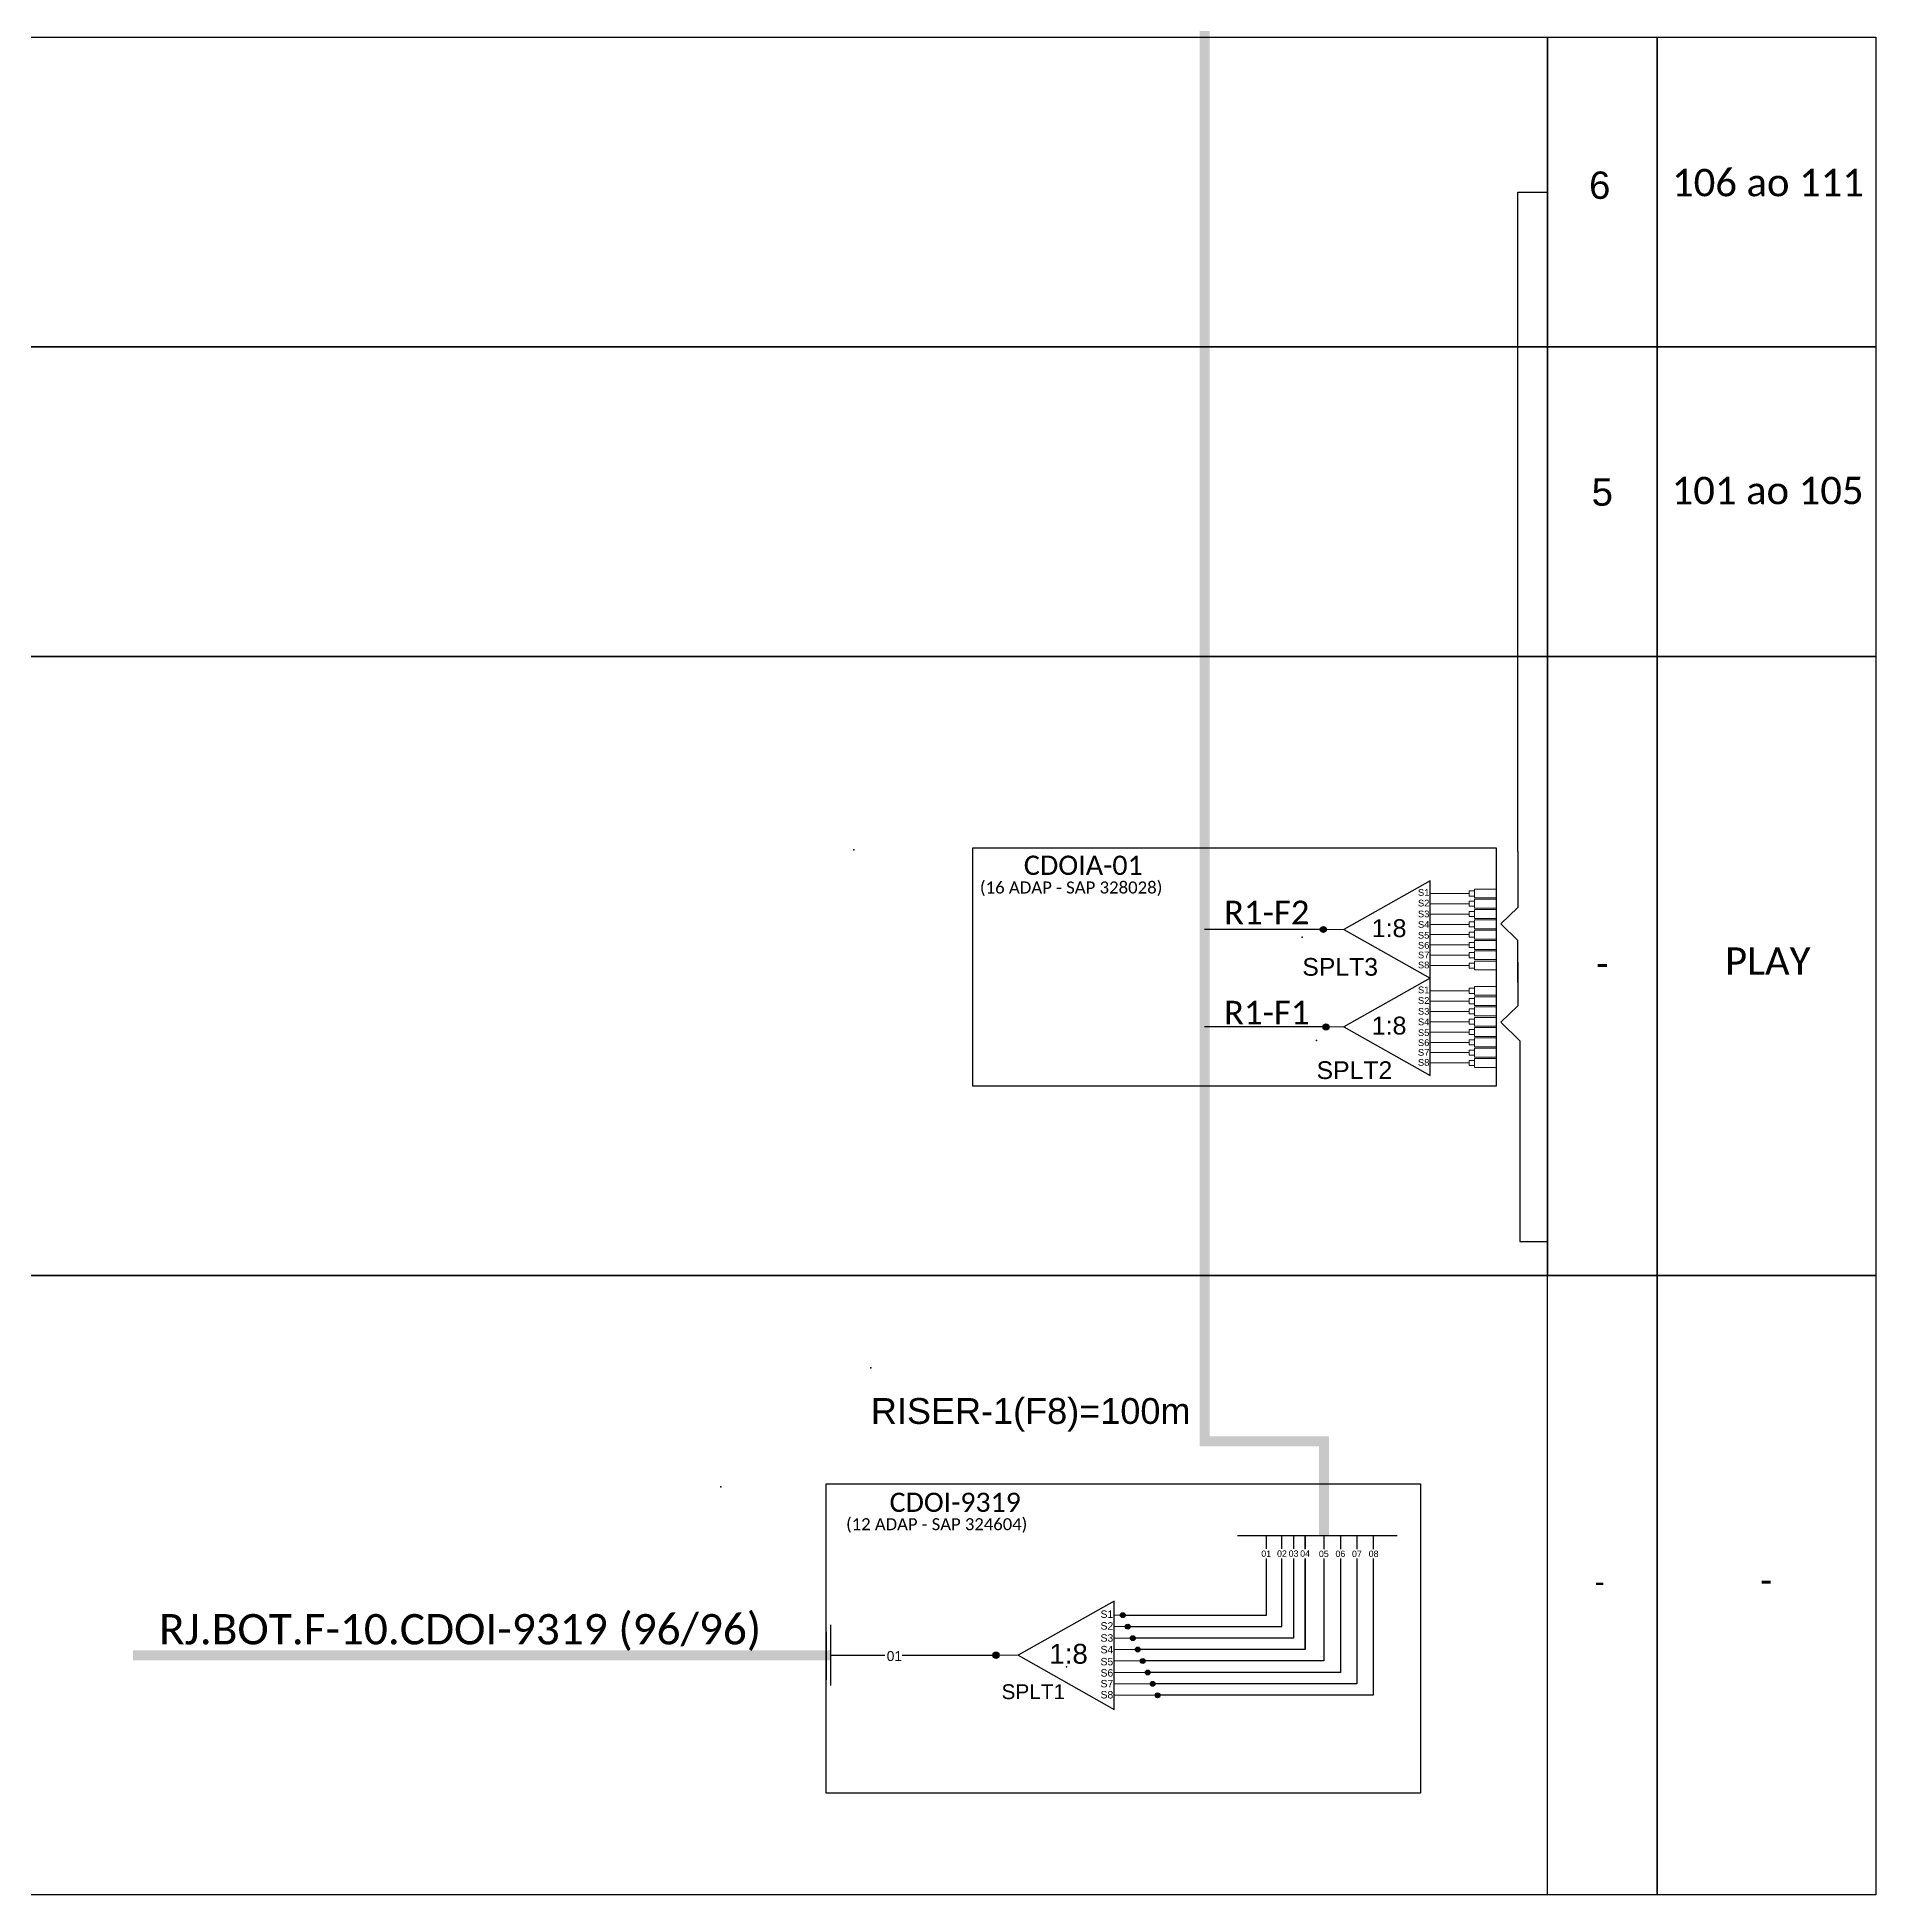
# Model space of a CAD drawing. Header units: metres. Extents: x 0 to 1748, y 0 to 594.
# Drawn here: x 1533.7 to 1668.1, y 107.2 to 243 of the extents above; entities that cross this region are included whole.
import ezdxf
from ezdxf.enums import TextEntityAlignment as Align

# ---------------------------------------------------------------- set-up
doc = ezdxf.new("R2010")
doc.units = ezdxf.units.M
doc.styles.add('ARIAL', font='arial.ttf')
doc.styles.add('WMF-Calibri0', font='calibri.ttf')

# ---------------------------------------------------------------- blocks, each defined once
blk = doc.blocks.new('A$C415C251F')
at = {"color": 3}
blk.add_point((0, 0), dxfattribs=at)
blk = doc.blocks.new('LEG_CDOIA8_C-SPLT_ESQ')
at = {"color": 3, "extrusion": (0, 0, -1), "xscale": -1, "zscale": -1}
blk.add_blockref('A$C415C251F', (0, 0), dxfattribs=at)
at = {"color": 1, "style": 'WMF-Calibri0', "flags": 4}
blk.add_attdef('CDO', (21.44, -2.61), '', height=2, dxfattribs=at)
blk.add_attdef('MODELO', text='', height=1.5, dxfattribs=at).set_placement((22.54, -4.54), align=Align.CENTER)
at = {"style": 'ARIAL', "flags": 4}
blk.add_attdef('SPLITAGEM', text='', height=1.5, dxfattribs=at).set_placement((18.61, -12.59), align=Align.CENTER)
blk = doc.blocks.new('SPLITTER_')
blk.add_point((0, 0))
at = {"style": 'ARIAL', "flags": 4}
blk.add_attdef('SPLT', (0, -3.26), '', height=1.5, dxfattribs=at)
blk = doc.blocks.new('SPLT_1-8_SC-APC')
at = {"color": 1}
blk.add_lwpolyline([(-7.37, -2.1), (-17.04, -7.55), (-7.37, -13), (-7.37, -2.1)], dxfattribs=at)
at = {"color": 3, "lineweight": 0}
for points in [[(-2.99, -3.51), (-7.37, -3.51)], [(-2.41, -3.02), (-2.41, -4)], [(-2.41, -3.02), (0, -3.02)], [(-2.41, -4), (0, -4)], [(-7.37, -4.66), (-2.99, -4.66)], [(-7.37, -5.82), (-2.99, -5.82)], [(-2.41, -4.17), (-2.41, -5.16)], [(-2.41, -4.17), (0, -4.17)], [(-2.41, -5.16), (0, -5.16)], [(-2.41, -5.32), (-2.41, -6.31)], [(-2.41, -5.32), (0, -5.32)], [(-7.37, -6.97), (-2.99, -6.97)], [(-7.37, -8.12), (-2.99, -8.12)], [(-2.41, -6.31), (0, -6.31)], [(-2.41, -6.48), (-2.41, -7.46)], [(-2.41, -6.48), (0, -6.48)], [(-2.41, -7.46), (0, -7.46)], [(-2.41, -7.63), (-2.41, -8.62)], [(-2.41, -7.63), (0, -7.63)], [(-7.37, -9.28), (-2.99, -9.28)], [(-2.41, -8.62), (0, -8.62)], [(-2.41, -8.78), (-2.41, -9.77)], [(-2.41, -8.78), (0, -8.78)], [(-2.41, -9.77), (0, -9.77)], [(-2.41, -9.94), (-2.41, -10.92)], [(-2.41, -9.94), (0, -9.94)], [(-7.37, -10.43), (-2.99, -10.43)], [(-7.37, -11.58), (-2.99, -11.58)], [(-2.41, -10.92), (0, -10.92)], [(-2.41, -11.09), (-2.41, -12.08)], [(-2.41, -11.09), (0, -11.09)], [(-2.41, -12.08), (0, -12.08)]]:
    blk.add_lwpolyline(points, dxfattribs=at)
for points in [[(-2.99, -3.22), (-2.41, -3.22), (-2.41, -3.8), (-2.99, -3.8)], [(-2.99, -4.38), (-2.41, -4.38), (-2.41, -4.95), (-2.99, -4.95)], [(-2.99, -5.53), (-2.41, -5.53), (-2.41, -6.1), (-2.99, -6.1)], [(-2.99, -6.68), (-2.41, -6.68), (-2.41, -7.26), (-2.99, -7.26)], [(-2.99, -7.84), (-2.41, -7.84), (-2.41, -8.41), (-2.99, -8.41)], [(-2.99, -8.99), (-2.41, -8.99), (-2.41, -9.56), (-2.99, -9.56)], [(-2.99, -10.14), (-2.41, -10.14), (-2.41, -10.72), (-2.99, -10.72)], [(-2.99, -11.3), (-2.41, -11.3), (-2.41, -11.87), (-2.99, -11.87)]]:
    blk.add_lwpolyline(points, close=True, dxfattribs=at)
at = {"color": 1, "lineweight": 0}
blk.add_lwpolyline([(-17.04, -7.55), (-19.26, -7.55)], dxfattribs=at)
at = {"color": 1, "style": 'ARIAL'}
for s, height, p in [('S1', 0.75, (-8.74, -3.78)), ('S2', 0.75, (-8.74, -4.97)), ('S3', 0.75, (-8.74, -6.18)), ('1:8', 2, (-13.91, -8.4)), ('S4', 0.75, (-8.74, -7.36)), ('S5', 0.75, (-8.74, -8.57)), ('S6', 0.75, (-8.74, -9.69)), ('S7', 0.75, (-8.74, -10.78)), ('S8', 0.75, (-8.74, -11.9))]:
    blk.add_text(s, height=height, dxfattribs=at).set_placement(p)

msp = doc.modelspace()

# ---------------------------------------------------------------- hatches: boundary and pattern name
h = msp.add_hatch(color=3)
h.dxf.hatch_style = 1
edge = h.paths.add_edge_path()
edge.add_arc((1627.69, 177.79), 0.221, 0, 360)
h = msp.add_hatch(color=3)
h.dxf.hatch_style = 1
edge = h.paths.add_edge_path()
edge.add_arc((1627.88, 170.67), 0.221, 0, 360)
h = msp.add_hatch(color=3)
h.dxf.hatch_style = 1
edge = h.paths.add_edge_path()
edge.add_arc((1613.03, 127.67), 0.176, 0, 360)
h = msp.add_hatch(color=3)
h.dxf.hatch_style = 1
edge = h.paths.add_edge_path()
edge.add_arc((1613.39, 126.83), 0.176, 0, 360)
h = msp.add_hatch(color=3)
h.dxf.hatch_style = 1
edge = h.paths.add_edge_path()
edge.add_arc((1603.76, 124.74), 0.233, 0, 360)
h = msp.add_hatch(color=3)
h.dxf.hatch_style = 1
edge = h.paths.add_edge_path()
edge.add_arc((1613.76, 125.99), 0.176, 0, 360)
h = msp.add_hatch(color=3)
h.dxf.hatch_style = 1
edge = h.paths.add_edge_path()
edge.add_arc((1614.12, 125.16), 0.176, 0, 360)
h = msp.add_hatch(color=3)
h.dxf.hatch_style = 1
edge = h.paths.add_edge_path()
edge.add_arc((1603.76, 124.74), 0.186, 0, 360)
h = msp.add_hatch(color=3)
h.dxf.hatch_style = 1
edge = h.paths.add_edge_path()
edge.add_arc((1614.48, 124.32), 0.176, 0, 360)
h = msp.add_hatch(color=3)
h.dxf.hatch_style = 1
edge = h.paths.add_edge_path()
edge.add_arc((1614.85, 123.48), 0.176, 0, 360)
h = msp.add_hatch(color=3)
h.dxf.hatch_style = 1
edge = h.paths.add_edge_path()
edge.add_arc((1615.21, 122.65), 0.176, 0, 360)
h = msp.add_hatch(color=3)
h.dxf.hatch_style = 1
edge = h.paths.add_edge_path()
edge.add_arc((1615.57, 121.81), 0.176, 0, 360)

# ---------------------------------------------------------------- linework, layer by layer
for p, q in [((1405.84, 243.02), (1644.08, 243.02)), ((1405.84, 243.02), (1644.08, 243.02)), ((1644.08, 243.02), (1644.08, 220.39)), ((1644.08, 243.02), (1652.08, 243.02)), ((1644.08, 220.39), (1644.08, 243.02)), ((1644.08, 243.02), (1644.08, 220.39)), ((1644.08, 243.02), (1652.08, 243.02)), ((1644.08, 220.39), (1644.08, 243.02)), ((1652.08, 243.02), (1668.08, 243.02)), ((1652.08, 220.39), (1652.08, 243.02)), ((1652.08, 243.02), (1652.08, 220.39)), ((1652.08, 243.02), (1668.08, 243.02)), ((1652.08, 220.39), (1652.08, 243.02)), ((1652.08, 243.02), (1652.08, 220.39)), ((1644.08, 220.39), (1405.84, 220.39)), ((1644.08, 220.39), (1405.84, 220.39)), ((1405.84, 220.39), (1644.08, 220.39)), ((1405.84, 220.39), (1644.08, 220.39)), ((1652.08, 220.39), (1644.08, 220.39)), ((1644.08, 220.39), (1652.08, 220.39)), ((1652.08, 220.39), (1644.08, 220.39)), ((1644.08, 220.39), (1652.08, 220.39)), ((1644.08, 220.39), (1644.08, 197.75)), ((1644.08, 197.75), (1644.08, 220.39)), ((1644.08, 220.39), (1644.08, 197.75)), ((1644.08, 197.75), (1644.08, 220.39)), ((1668.08, 220.39), (1652.08, 220.39)), ((1652.08, 220.39), (1668.08, 220.39)), ((1668.08, 220.39), (1652.08, 220.39)), ((1652.08, 220.39), (1668.08, 220.39)), ((1652.08, 197.75), (1652.08, 220.39)), ((1652.08, 220.39), (1652.08, 197.75)), ((1652.08, 197.75), (1652.08, 220.39)), ((1652.08, 220.39), (1652.08, 197.75)), ((1644.08, 197.75), (1405.84, 197.75)), ((1644.08, 197.75), (1405.84, 197.75)), ((1405.84, 197.75), (1644.08, 197.75)), ((1405.84, 197.75), (1644.08, 197.75)), ((1644.08, 197.75), (1644.08, 152.49)), ((1644.08, 152.49), (1644.08, 197.75)), ((1644.08, 197.75), (1644.08, 152.49)), ((1644.08, 152.49), (1644.08, 197.75)), ((1652.08, 197.75), (1644.08, 197.75)), ((1644.08, 197.75), (1652.08, 197.75)), ((1652.08, 197.75), (1644.08, 197.75)), ((1644.08, 197.75), (1652.08, 197.75)), ((1644.08, 197.75), (1644.08, 152.49)), ((1644.08, 152.49), (1644.08, 197.75)), ((1644.08, 197.75), (1644.08, 152.49)), ((1644.08, 152.49), (1644.08, 197.75)), ((1652.08, 152.49), (1652.08, 197.75)), ((1652.08, 197.75), (1652.08, 152.49)), ((1652.08, 152.49), (1652.08, 197.75)), ((1652.08, 197.75), (1652.08, 152.49)), ((1668.08, 197.75), (1652.08, 197.75)), ((1652.08, 197.75), (1668.08, 197.75)), ((1668.08, 197.75), (1652.08, 197.75)), ((1652.08, 197.75), (1668.08, 197.75)), ((1652.08, 152.49), (1652.08, 197.75)), ((1652.08, 197.75), (1652.08, 152.49)), ((1652.08, 152.49), (1652.08, 197.75)), ((1652.08, 197.75), (1652.08, 152.49)), ((1644.08, 152.49), (1405.84, 152.49)), ((1644.08, 152.49), (1405.84, 152.49)), ((1644.08, 152.49), (1405.84, 152.49)), ((1644.08, 152.49), (1405.84, 152.49)), ((1405.84, 152.49), (1644.08, 152.49)), ((1405.84, 152.49), (1644.08, 152.49)), ((1652.08, 152.49), (1644.08, 152.49)), ((1652.08, 152.49), (1644.08, 152.49)), ((1652.08, 152.49), (1644.08, 152.49)), ((1644.08, 152.49), (1652.08, 152.49)), ((1652.08, 152.49), (1644.08, 152.49)), ((1644.08, 152.49), (1652.08, 152.49)), ((1668.08, 152.49), (1652.08, 152.49)), ((1668.08, 152.49), (1652.08, 152.49)), ((1668.08, 152.49), (1652.08, 152.49)), ((1652.08, 152.49), (1668.08, 152.49)), ((1668.08, 152.49), (1652.08, 152.49)), ((1652.08, 152.49), (1668.08, 152.49))]:
    msp.add_line(p, q)
at = {"color": 5, "const_width": 0.726}
for points in [[(1619.01, 422.47), (1619.01, 140.38), (1626.18, 140.38)], [(1627.73, 133.49), (1627.73, 140.38), (1625.66, 140.38)]]:
    msp.add_lwpolyline(points, dxfattribs=at)
for points in [[(1668.08, 243.02), (1668.08, 220.39)], [(1668.08, 220.39), (1668.08, 197.75)], [(1668.08, 197.75), (1668.08, 152.49)], [(1405.84, 152.49), (1644.08, 152.49)], [(1405.84, 152.49), (1644.08, 152.49)], [(1644.08, 107.22), (1405.84, 107.22)], [(1644.08, 107.22), (1405.84, 107.22)]]:
    msp.add_lwpolyline(points)
at = {"color": 3}
for points in [[(1641.9, 183.5), (1641.9, 231.7), (1644.08, 231.7)], [(1641.9, 183.5), (1641.9, 179.4), (1640.65, 178.2), (1641.9, 176.99)], [(1641.9, 173.92), (1641.9, 176.99)], [(1641.9, 175.4), (1641.9, 172.22), (1640.65, 171.01), (1642.05, 169.65)], [(1642.05, 169.65), (1642.05, 154.99), (1644.08, 154.99)], [(1591.67, 124.74), (1595.63, 124.74)], [(1596.89, 124.74), (1603.58, 124.74)]]:
    msp.add_lwpolyline(points, dxfattribs=at)
at = {"color": 1}
for points in [[(1640.31, 166.34), (1602.06, 166.34), (1602.06, 183.77), (1640.31, 183.77)], [(1640.31, 183.77), (1640.31, 166.34)], [(1612.39, 128.69), (1605.38, 124.74), (1612.39, 120.78), (1612.39, 128.69)], [(1591.34, 126.44), (1591.34, 122.93)], [(1591.67, 126.95), (1591.67, 122.53)]]:
    msp.add_lwpolyline(points, dxfattribs=at)
at = {"color": 5}
for points in [[(1627.54, 177.79), (1619.01, 177.79)], [(1627.73, 170.67), (1619.01, 170.67)], [(1621.4, 133.49), (1627.26, 133.49)], [(1623.53, 132.51), (1623.53, 133.49)], [(1624.66, 132.52), (1624.66, 133.49)], [(1625.5, 133.49), (1625.5, 132.52)], [(1626.34, 133.49), (1626.34, 132.5)], [(1626.35, 133.49), (1626.35, 132.52)], [(1627.26, 133.49), (1633.08, 133.49)], [(1627.73, 133.49), (1627.73, 132.5)], [(1628.93, 133.49), (1628.93, 132.5)], [(1630.13, 133.49), (1630.13, 132.5)], [(1631.33, 133.49), (1631.33, 132.5)], [(1613.1, 127.67), (1623.53, 127.67), (1623.53, 131.8)], [(1613.39, 126.83), (1624.66, 126.83), (1624.66, 131.81)], [(1625.5, 131.81), (1625.5, 125.99), (1613.93, 125.99)], [(1626.34, 131.8), (1626.34, 125.16), (1613.93, 125.16)], [(1626.35, 131.81), (1626.35, 125.16), (1614.3, 125.16)], [(1627.73, 131.8), (1627.73, 124.32), (1614.48, 124.32)], [(1628.93, 131.8), (1628.93, 123.48), (1614.85, 123.48)], [(1630.13, 131.8), (1630.13, 122.65), (1615.21, 122.65)], [(1631.33, 131.8), (1631.33, 121.81), (1615.57, 121.81)]]:
    msp.add_lwpolyline(points, dxfattribs=at)
for points in [[(1644.08, 152.49), (1652.08, 152.49), (1652.08, 107.22), (1644.08, 107.22)], [(1644.08, 152.49), (1652.08, 152.49), (1652.08, 107.22), (1644.08, 107.22)], [(1652.08, 152.49), (1668.08, 152.49), (1668.08, 107.22), (1652.08, 107.22)], [(1652.08, 152.49), (1668.08, 152.49), (1668.08, 107.22), (1652.08, 107.22)]]:
    msp.add_lwpolyline(points, close=True)
at = {"color": 1}
msp.add_lwpolyline([(1591.34, 137.28), (1634.78, 137.28), (1634.78, 114.66), (1591.34, 114.66)], close=True, dxfattribs=at)
at = {"color": 7, "lineweight": 0}
for points in [[(1613.03, 127.67), (1612.39, 127.67)], [(1612.39, 126.83), (1613.39, 126.83)], [(1612.39, 125.99), (1613.76, 125.99)], [(1612.39, 125.16), (1614.12, 125.16)], [(1612.39, 124.32), (1614.48, 124.32)], [(1612.39, 123.48), (1614.67, 123.48)], [(1612.39, 122.65), (1615.21, 122.65)], [(1612.39, 121.81), (1615.57, 121.81)]]:
    msp.add_lwpolyline(points, dxfattribs=at)
at = {"color": 1, "const_width": 0.726}
msp.add_lwpolyline([(1540.67, 124.74), (1540.67, 124.74), (1591.67, 124.74)], dxfattribs=at)
at = {"color": 1, "lineweight": 0}
msp.add_lwpolyline([(1605.38, 124.74), (1603.76, 124.74)], dxfattribs=at)
at = {"color": 3}
for centre, radius in [((1627.69, 177.79), 0.221), ((1627.88, 170.67), 0.221), ((1613.03, 127.67), 0.176), ((1613.39, 126.83), 0.176), ((1603.76, 124.74), 0.233), ((1613.76, 125.99), 0.176), ((1614.12, 125.16), 0.176), ((1603.76, 124.74), 0.186), ((1614.48, 124.32), 0.176), ((1614.85, 123.48), 0.176), ((1615.21, 122.65), 0.176), ((1615.57, 121.81), 0.176)]:
    msp.add_circle(centre, radius, dxfattribs=at)

# ---------------------------------------------------------------- block references
ref = msp.add_blockref('LEG_CDOIA8_C-SPLT_ESQ', (1593.36, 183.62), dxfattribs=dict(at, xscale=0.7047479877656797, yscale=0.7047479877656797, zscale=0.7047479877656797))
ref.add_attrib('CDO', 'CDOIA-01', (1605.79, 181.78), dxfattribs={"color": 1, "height": 1.409, "style": 'WMF-Calibri0'})
ref.add_attrib('MODELO', '(16 ADAP - SAP 328028)', dxfattribs={"color": 1, "height": 0.8809, "style": 'WMF-Calibri0'}).set_placement((1609.25, 180.42), align=Align.CENTER)
at = {"color": 3, "xscale": 0.6531839999997574, "yscale": 0.6531839999997574, "zscale": 0.6531839999997574}
for p in [(1640.31, 182.72), (1640.31, 175.6)]:
    msp.add_blockref('SPLT_1-8_SC-APC', p, dxfattribs=at)
ref = msp.add_blockref('SPLITTER_', (1626.15, 177.23), dxfattribs=dict(xscale=0.8640000000001964, yscale=0.8640000000001964, zscale=0.8640000000001964))
ref.add_attrib('SPLT', 'SPLT3', (1626.15, 174.41), dxfattribs={"height": 1.296, "style": 'ARIAL'})
ref = msp.add_blockref('SPLITTER_', (1627.19, 169.67), dxfattribs=dict(xscale=0.8640000000001964, yscale=0.8640000000001964, zscale=0.8640000000001964))
ref.add_attrib('SPLT', 'SPLT2', (1627.19, 166.86), dxfattribs={"height": 1.296, "style": 'ARIAL'})
at = {"color": 5}
ref = msp.add_blockref('SPLITTER_', (1594.61, 145.76), dxfattribs=dict(at, xscale=1.257984000000286, yscale=1.257984000000286, zscale=1.257984000000286))
ref.add_attrib('SPLT', 'RISER-1(F8)=100m', (1594.61, 141.65), dxfattribs={"color": 5, "height": 1.887, "style": 'ARIAL'})
at = {"color": 1}
ref = msp.add_blockref('LEG_CDOIA8_C-SPLT_ESQ', (1583.64, 137.05), dxfattribs=dict(at, xscale=0.6998400000001591, yscale=0.6998400000001591, zscale=0.6998400000001591))
ref.add_attrib('CDO', 'CDOI-9319', (1595.98, 135.22), dxfattribs={"color": 1, "height": 1.4, "style": 'WMF-Calibri0'})
ref.add_attrib('MODELO', '(12 ADAP - SAP 324604)', dxfattribs={"color": 1, "height": 0.8748, "style": 'WMF-Calibri0'}).set_placement((1599.42, 133.88), align=Align.CENTER)
ref = msp.add_blockref('SPLITTER_', (1608.9, 123.9), dxfattribs=dict(xscale=-0.7257600000001649, yscale=0.7257600000001645, zscale=0.72576))
ref.add_attrib('SPLT', 'SPLT1', (1604.16, 121.53), dxfattribs={"height": 1.089, "style": 'ARIAL'})

# ---------------------------------------------------------------- texts
at = {"color": 7, "style": 'WMF-Calibri0'}
msp.add_text('106 ao 111', height=2, dxfattribs=at).set_placement((1653.18, 231.39))
at = {"style": 'WMF-Calibri0'}
for s, height, p in [('101 ao 105', 2, (1653.15, 208.88)), ('PLAY', 2, (1657.05, 174.48)), ('-', 1.8, (1659.62, 129.29))]:
    msp.add_text(s, height=height, dxfattribs=at).set_placement(p)
at = {"color": 5, "style": 'WMF-Calibri0'}
for s, p in [('R1-F2', (1620.42, 178.17)), ('R1-F1', (1620.42, 170.85))]:
    msp.add_text(s, height=1.728, dxfattribs=at).set_placement(p)
at = {"style": 'ARIAL'}
for s, height, p in [('01', 0.462, (1623.51, 132.16)), ('02', 0.462, (1624.66, 132.17)), ('03', 0.462, (1625.51, 132.17)), ('04', 0.462, (1626.35, 132.17)), ('05', 0.462, (1627.72, 132.15)), ('06', 0.462, (1628.93, 132.15)), ('07', 0.462, (1630.14, 132.15)), ('08', 0.462, (1631.36, 132.15)), ('01', 0.726, (1596.33, 124.68))]:
    msp.add_text(s, height=height, dxfattribs=at).set_placement(p, align=Align.MIDDLE_CENTER)
at = {"color": 1, "style": 'WMF-Calibri0'}
msp.add_text('RJ.BOT.F-10.CDOI-9319 (96/96)', height=2.2178, dxfattribs=at).set_placement((1564.58, 126.64, 4.62), align=Align.MIDDLE_CENTER)
at = {"color": 1, "style": 'ARIAL'}
for s, height, p in [('S1', 0.544, (1611.4, 127.47)), ('S2', 0.544, (1611.4, 126.61)), ('1:8', 1.452, (1607.65, 124.12)), ('S3', 0.544, (1611.4, 125.73)), ('S4', 0.544, (1611.4, 124.88)), ('S5', 0.544, (1611.4, 124)), ('S6', 0.544, (1611.4, 123.18)), ('S7', 0.544, (1611.4, 122.39)), ('S8', 0.544, (1611.4, 121.58))]:
    msp.add_text(s, height=height, dxfattribs=at).set_placement(p)
at = {"style": 'ARIAL', "flags": 12}
for tag, text, height, p in [('6', 'XX', 2, (1647.89, 232.2)), ('5', '', 2, (1648.08, 209.77)), ('-', 'XX', 2, (1648.08, 175.38)), ('-', 'XX', 1.59, (1647.89, 130.14))]:
    msp.add_attdef(tag, text=text, height=height, dxfattribs=at).set_placement(p, align=Align.MIDDLE_CENTER)

doc.saveas('drawing.dxf')
